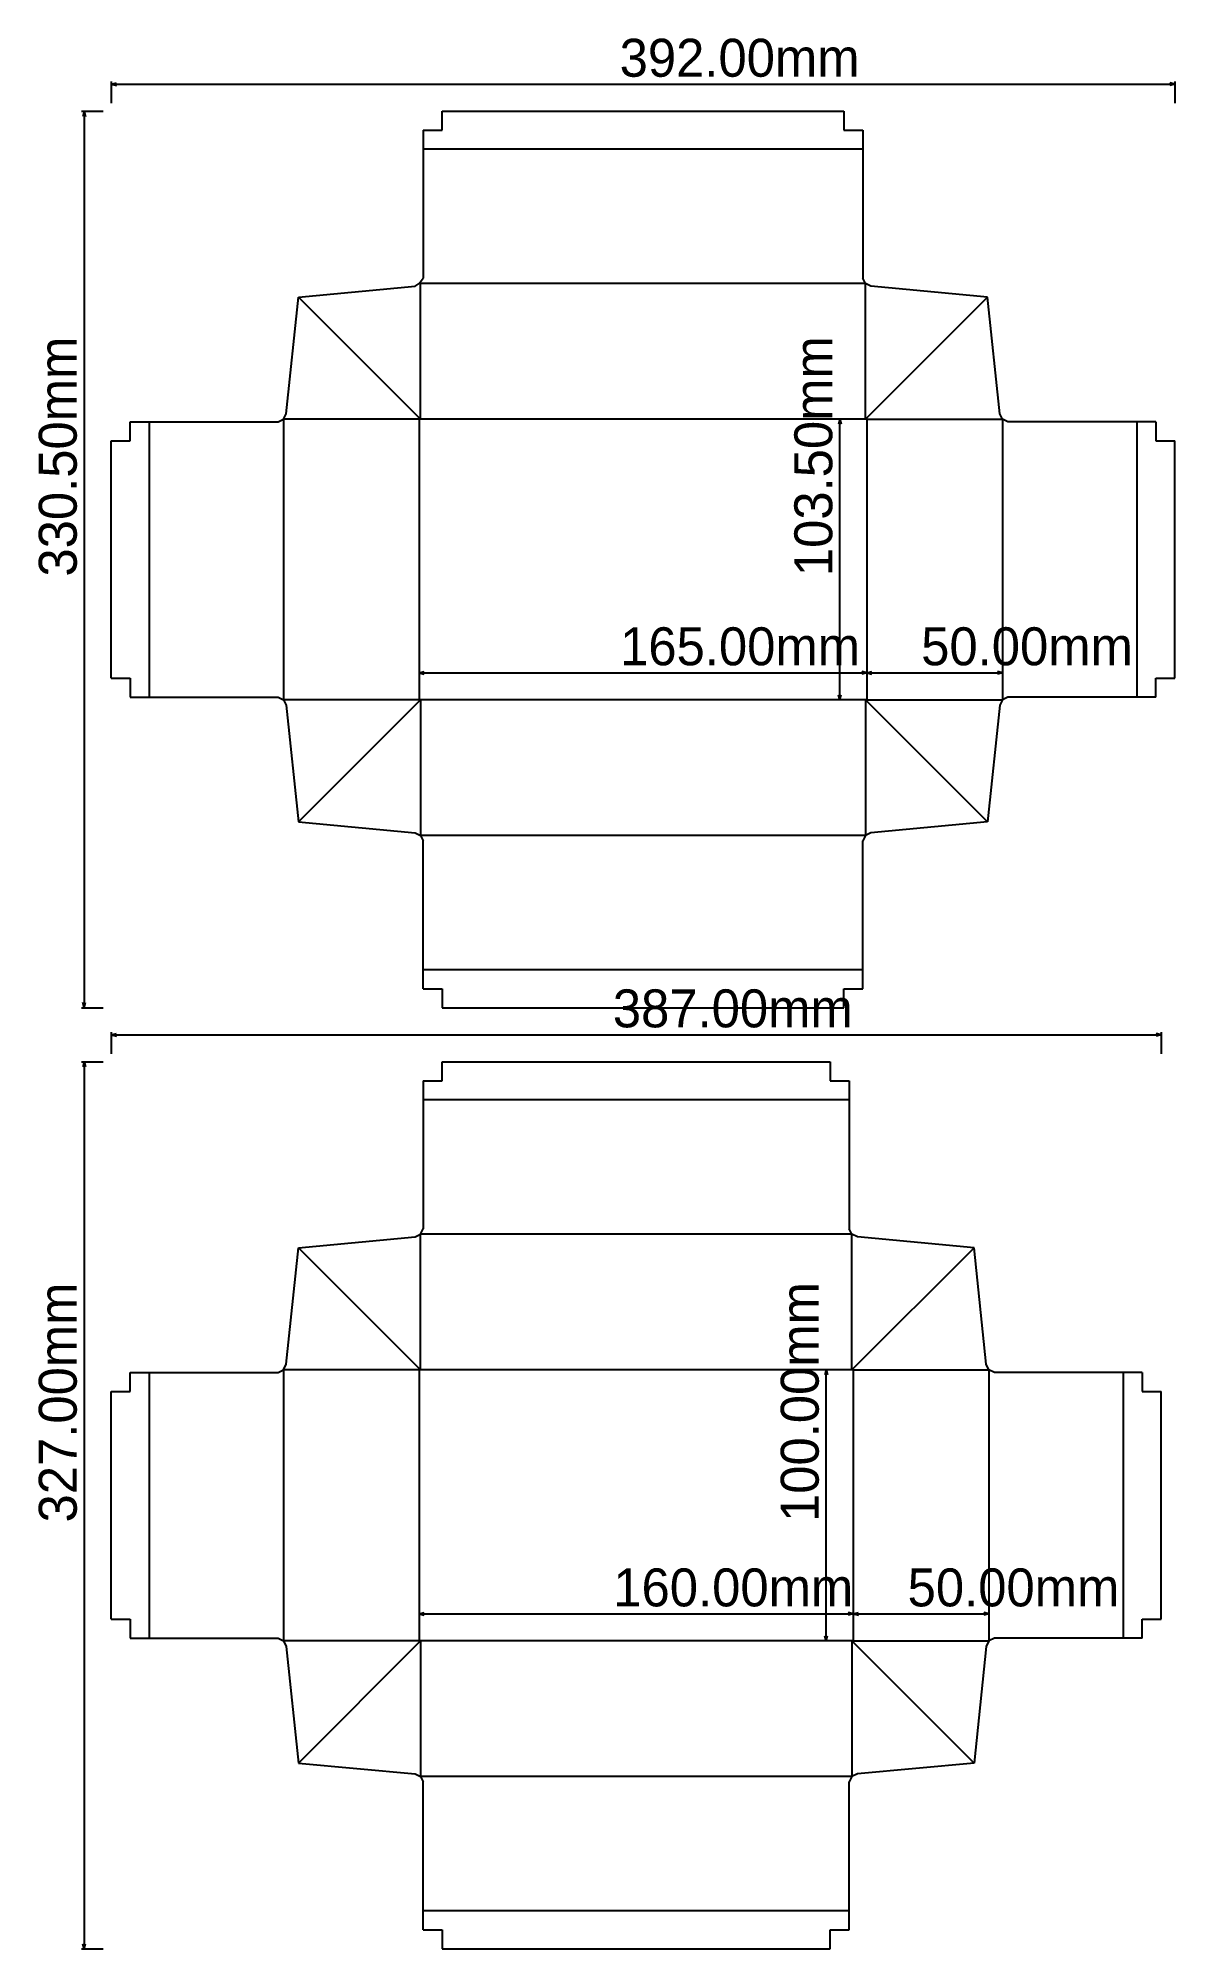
# Model space of a CAD drawing. Extents: x -140 to 278, y -114 to 591.
import ezdxf

# ---------------------------------------------------------------- set-up
doc = ezdxf.new("R2010")
doc.units = 0

msp = doc.modelspace()

# ---------------------------------------------------------------- linework, layer by layer
at = {"layer": 'crease', "color": 3}
for p, q in [((164.5, 500.5), (0, 500.5)), ((0.5, 450.5), (0.5, 500.5)), ((164.5, 450.5), (164.5, 500.5)), ((0, 450.5), (-50, 450.5)), ((-50, 450.5), (-50, 347)), ((165, 450.5), (0, 450.5)), ((0, 450.5), (0, 347)), ((165, 450.5), (215, 450.5)), ((165, 450.5), (165, 347)), ((215, 450.5), (215, 347)), ((0, 347), (-50, 347)), ((165, 347), (0, 347)), ((0.5, 347), (0.5, 297)), ((164.5, 347), (164.5, 297)), ((165, 347), (215, 347)), ((164.5, 297), (0.5, 297)), ((0.5, 100), (0.5, 150)), ((159.5, 150), (0.5, 150)), ((159.5, 100), (159.5, 150)), ((0, 100), (-50, 100)), ((-50, 100), (-50, 0)), ((160, 100), (0, 100)), ((0, 100), (0, 0)), ((160, 100), (210, 100)), ((160, 100), (160, 0)), ((210, 100), (210, 0)), ((0, 0), (-50, 0)), ((160, 0), (0, 0)), ((0.5, 0), (0.5, -50)), ((159.5, 0), (159.5, -50)), ((160, 0), (210, 0)), ((159.5, -50), (0.5, -50))]:
    msp.add_line(p, q, dxfattribs=at)
at = {"layer": 'cut', "color": 1}
for p, q in [((8.5, 564), (156.5, 564)), ((8.5, 557), (8.5, 564)), ((156.5, 564), (156.5, 557)), ((1.5, 557), (1.5, 502.5)), ((1.5, 557), (8.5, 557)), ((156.5, 557), (163.5, 557)), ((163.5, 557), (163.5, 502.5)), ((-1.5, 499.5), (0, 500.5)), ((0, 500.5), (1.5, 502.5)), ((164.5, 500.5), (163.5, 502.5)), ((166.5, 499.5), (164.5, 500.5)), ((-49, 452.5), (-44.5, 495.5)), ((-44.5, 495.5), (-1.5, 499.5)), ((209.5, 495.5), (166.5, 499.5)), ((214, 452.5), (209.5, 495.5)), ((-50, 450.5), (-49, 452.5)), ((215, 450.5), (214, 452.5)), ((-106.5, 449.5), (-52, 449.5)), ((-106.5, 442.5), (-106.5, 449.5)), ((-52, 449.5), (-50, 450.5)), ((217, 449.5), (215, 450.5)), ((271.5, 449.5), (217, 449.5)), ((271.5, 449.5), (271.5, 442.5)), ((-113.5, 355), (-113.5, 442.5)), ((-113.5, 442.5), (-106.5, 442.5)), ((271.5, 442.5), (278.5, 442.5)), ((278.5, 355), (278.5, 442.5)), ((-113.5, 355), (-106.5, 355)), ((-106.5, 355), (-106.5, 348)), ((271.5, 348), (271.5, 355)), ((271.5, 355), (278.5, 355)), ((-106.5, 348), (-52, 348)), ((-52, 348), (-50, 347)), ((-50, 347), (-49, 345)), ((215, 347), (214, 345)), ((217, 348), (215, 347)), ((271.5, 348), (217, 348)), ((-49, 345), (-44.5, 302)), ((214, 345), (209.5, 302)), ((-44.5, 302), (-1.5, 298)), ((-1.5, 298), (0.5, 297)), ((0.5, 297), (1.5, 295)), ((164.5, 297), (163.5, 295)), ((166.5, 298), (164.5, 297)), ((209.5, 302), (166.5, 298)), ((1.5, 240.5), (1.5, 295)), ((163.5, 240.5), (163.5, 295)), ((1.5, 240.5), (8.5, 240.5)), ((8.5, 240.5), (8.5, 233.5)), ((156.5, 233.5), (156.5, 240.5)), ((156.5, 240.5), (163.5, 240.5)), ((8.5, 233.5), (156.5, 233.5)), ((8.5, 213.5), (151.5, 213.5)), ((8.5, 206.5), (8.5, 213.5)), ((151.5, 213.5), (151.5, 206.5)), ((1.5, 206.5), (1.5, 152)), ((1.5, 206.5), (8.5, 206.5)), ((151.5, 206.5), (158.5, 206.5)), ((158.5, 206.5), (158.5, 152)), ((-44.5, 145), (-1.5, 149)), ((-1.5, 149), (0.5, 150)), ((0.5, 150), (1.5, 152)), ((159.5, 150), (158.5, 152)), ((161.5, 149), (159.5, 150)), ((204.5, 145), (161.5, 149)), ((-49, 102), (-44.5, 145)), ((209, 102), (204.5, 145)), ((-106.5, 99), (-52, 99)), ((-106.5, 92), (-106.5, 99)), ((-52, 99), (-50, 100)), ((-50, 100), (-49, 102)), ((210, 100), (209, 102)), ((212, 99), (210, 100)), ((266.5, 99), (212, 99)), ((266.5, 99), (266.5, 92)), ((-113.5, 8), (-113.5, 92)), ((-113.5, 92), (-106.5, 92)), ((266.5, 92), (273.5, 92)), ((273.5, 8), (273.5, 92)), ((-113.5, 8), (-106.5, 8)), ((-106.5, 8), (-106.5, 1)), ((266.5, 1), (266.5, 8)), ((266.5, 8), (273.5, 8)), ((-106.5, 1), (-52, 1)), ((-52, 1), (-50, 0)), ((-50, 0), (-49, -2)), ((210, 0), (209, -2)), ((212, 1), (210, 0)), ((266.5, 1), (212, 1)), ((-49, -2), (-44.5, -45)), ((209, -2), (204.5, -45)), ((-44.5, -45), (-1.5, -49)), ((-1.5, -49), (0.5, -50)), ((161.5, -49), (159.5, -50)), ((204.5, -45), (161.5, -49)), ((0.5, -50), (1.5, -52)), ((1.5, -106.5), (1.5, -52)), ((159.5, -50), (158.5, -52)), ((158.5, -106.5), (158.5, -52)), ((1.5, -106.5), (8.5, -106.5)), ((8.5, -106.5), (8.5, -113.5)), ((151.5, -113.5), (151.5, -106.5)), ((151.5, -106.5), (158.5, -106.5)), ((8.5, -113.5), (151.5, -113.5))]:
    msp.add_line(p, q, dxfattribs=at)
at = {"layer": 'dimensions', "color": 255}
for p, q in [((-113.5, 575), (-113.5, 567)), ((-113.5, 574), (-111.63, 574.5)), ((-113.5, 574), (-111.63, 573.5)), ((-113.5, 574), (278.5, 574)), ((278.5, 574), (276.63, 574.5)), ((278.5, 574), (276.63, 573.5)), ((278.5, 575), (278.5, 567)), ((-124.5, 564), (-116.5, 564)), ((-123.5, 564), (-124, 562.13)), ((-123.5, 564), (-123, 562.13)), ((-123.5, 564), (-123.5, 233.5)), ((155, 450.5), (154.5, 448.63)), ((155, 450.5), (155.5, 448.63)), ((155, 347), (155, 450.5)), ((0, 357), (1.87, 357.5)), ((0, 357), (1.87, 356.5)), ((0, 357), (165, 357)), ((165, 357), (163.13, 357.5)), ((165, 357), (163.13, 356.5)), ((165, 357), (166.87, 357.5)), ((165, 357), (166.87, 356.5)), ((165, 357), (215, 357)), ((215, 357), (213.13, 357.5)), ((215, 357), (213.13, 356.5)), ((155, 347), (154.5, 348.87)), ((155, 347), (155.5, 348.87)), ((-124.5, 233.5), (-116.5, 233.5)), ((-123.5, 233.5), (-124, 235.37)), ((-123.5, 233.5), (-123, 235.37)), ((-113.5, 224.5), (-113.5, 216.5)), ((-113.5, 223.5), (-111.63, 224)), ((-113.5, 223.5), (-111.63, 223)), ((-113.5, 223.5), (273.5, 223.5)), ((273.5, 223.5), (271.63, 224)), ((273.5, 223.5), (271.63, 223)), ((273.5, 224.5), (273.5, 216.5)), ((-124.5, 213.5), (-116.5, 213.5)), ((-123.5, 213.5), (-124, 211.63)), ((-123.5, 213.5), (-123, 211.63)), ((-123.5, 213.5), (-123.5, -113.5)), ((150, 100), (149.5, 98.13)), ((150, 100), (150.5, 98.13)), ((150, 0), (150, 100)), ((0, 10), (1.87, 10.5)), ((0, 10), (1.87, 9.5)), ((0, 10), (160, 10)), ((160, 10), (158.13, 10.5)), ((160, 10), (158.13, 9.5)), ((160, 10), (161.87, 10.5)), ((160, 10), (161.87, 9.5)), ((160, 10), (210, 10)), ((210, 10), (208.13, 10.5)), ((210, 10), (208.13, 9.5)), ((150, 0), (149.5, 1.87)), ((150, 0), (150.5, 1.87)), ((-123.5, -113.5), (-124, -111.63)), ((-123.5, -113.5), (-123, -111.63)), ((-124.5, -113.5), (-116.5, -113.5))]:
    msp.add_line(p, q, dxfattribs=at)
at = {"layer": 'perforation', "color": 2}
for p, q in [((163.5, 550), (1.5, 550)), ((-44.5, 495.5), (0.5, 450.5)), ((209.5, 495.5), (164.5, 450.5)), ((-99.5, 449.5), (-99.5, 348)), ((264.5, 449.5), (264.5, 348)), ((-44.5, 302), (0.5, 347)), ((209.5, 302), (164.5, 347)), ((163.5, 247.5), (1.5, 247.5)), ((158.5, 199.5), (1.5, 199.5)), ((-44.5, 145), (0.5, 100)), ((204.5, 145), (159.5, 100)), ((-99.5, 99), (-99.5, 1)), ((259.5, 99), (259.5, 1)), ((-44.5, -45), (0.5, 0)), ((204.5, -45), (159.5, 0)), ((158.5, -99.5), (1.5, -99.5))]:
    msp.add_line(p, q, dxfattribs=at)

# ---------------------------------------------------------------- texts
at = {"layer": 'dimensions', "color": 255}
for s, p in [('392.00mm', (73.86, 576.74)), ('165.00mm', (74.03, 359.74)), ('50.00mm', (185.02, 359.74)), ('387.00mm', (71.36, 226.24)), ('160.00mm', (71.53, 12.74)), ('50.00mm', (180.02, 12.74))]:
    msp.add_text(s, height=14, dxfattribs=at).set_placement(p)
for s, p in [('330.50mm', (-126.24, 392.44)), ('103.50mm', (152.26, 392.61)), ('327.00mm', (-126.24, 43.69)), ('100.00mm', (147.26, 43.86))]:
    msp.add_text(s, height=14, rotation=90, dxfattribs=at).set_placement(p)

doc.saveas('drawing.dxf')
